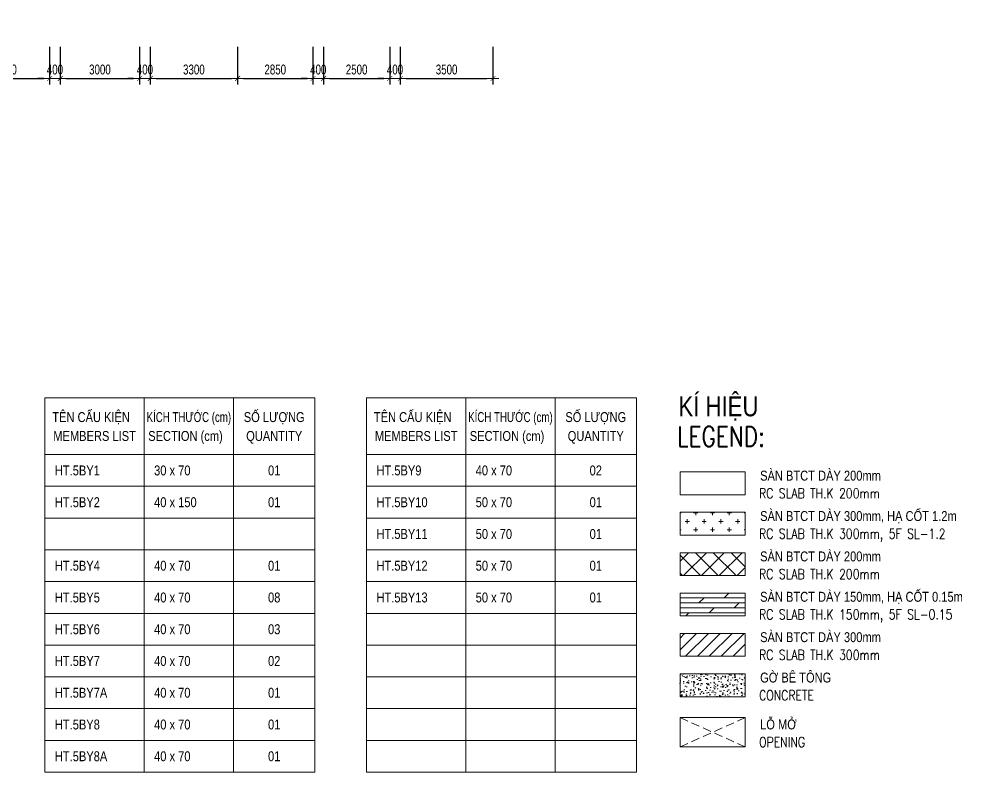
# Model space of a CAD drawing. Header units: millimetres. Extents: x 69552 to 209330, y -27310 to 50684.
# Drawn here: x 173687 to 209330, y -27310 to 1155 of the extents above; entities that cross this region are included whole.
import ezdxf
from ezdxf.enums import TextEntityAlignment as Align

# ---------------------------------------------------------------- set-up
doc = ezdxf.new("R2010")
doc.units = ezdxf.units.MM
doc.linetypes.add('DASHED2', pattern=[9.525, 6.35, -3.175])
doc.layers.get('Defpoints').update_dxf_attribs({"color": 151, "lineweight": 9})
for name, color, linetype, lineweight in [('NDC_S_DIM', 1, 'Continuous', 15), ('NDC_S_ENG TEXT', 2, 'Continuous', 20), ('NDC_S_HATCH MATERIAL', 8, 'Continuous', 13), ('NDC_S_OPENING', 9, 'DASHED2', 13), ('NDC_S_SLAB', 2, 'Continuous', 20), ('NDC_S_VN TEXT', 7, 'Continuous', 20), ('NDC_Table', 3, 'Continuous', 20)]:
    doc.layers.add(name, color=color, linetype=linetype, lineweight=lineweight)
doc.styles.add('$0$NDC_EN TXT', font='romans.shx', dxfattribs={"width": 0.8})
doc.styles.add('NDC_DIM', font='', dxfattribs={"width": 0.75})
doc.styles.add('NDC_VIE TXT', font='arial.ttf', dxfattribs={"width": 0.8})
doc.styles.get('NDC_DIM').set_extended_font_data('Dotum')
doc.dimstyles.new('NDC_dim_150', dxfattribs={"dimscale": 150, "dimtxt": 2.5, "dimasz": 1.5, "dimexe": 1.5, "dimexo": 2.5, "dimgap": 1, "dimtad": 1, "dimdec": 0, "dimzin": 0, "dimdsep": 46, "dimtxsty": 'NDC_DIM', "dimblk": 'DIMMARK', "dimcen": 0.09, "dimdle": 1.2, "dimclrd": 1, "dimclre": 1, "dimclrt": 3, "dimadec": 0, "dimazin": 0, "dimtfac": 1, "dimtdec": 0, "dimtix": 1, "dimtofl": 0, "dimtmove": 0, "dimatfit": 3, "dimfxl": 8, "dimfxlon": 1, "dimtolj": 1, "dimtzin": 0, "dimarcsym": 0})

# ---------------------------------------------------------------- blocks, each defined once
blk = doc.blocks.new('DIMMARK')
at = {"layer": 'NDC_S_DIM', "color": 1}
blk.add_line((-1.5, 0), (1, 0), dxfattribs=at)
at = {"layer": 'NDC_S_DIM', "color": 2, "const_width": 0.1}
blk.add_lwpolyline([(-0.42, -0.42), (0.42, 0.42)], dxfattribs=at)
blk = doc.blocks.new('*D257')
at = {"layer": 'Defpoints', "color": 0, "ltscale": 100, "transparency": 16777216}
for p in [(171550, 1155), (174850, 1155), (174850, -1100)]:
    blk.add_point(p, dxfattribs=at)
at = {"layer": 'NDC_S_DIM', "color": 1, "lineweight": -2, "ltscale": 100, "transparency": 16777216}
for p, q in [((171550, 100), (171550, -1325)), ((174850, 100), (174850, -1325)), ((171775, -1100), (174625, -1100))]:
    blk.add_line(p, q, dxfattribs=at)
at = {"layer": 'NDC_S_DIM', "color": 1, "lineweight": -2, "ltscale": 100, "transparency": 16777216, "xscale": 225, "yscale": 225, "zscale": 225, "rotation": 180}
blk.add_blockref('DIMMARK', (171550, -1100), dxfattribs=at)
at = {"layer": 'NDC_S_DIM', "color": 1, "lineweight": -2, "ltscale": 100, "transparency": 16777216, "xscale": 225, "yscale": 225, "zscale": 225}
blk.add_blockref('DIMMARK', (174850, -1100), dxfattribs=at)
at = {"layer": 'NDC_S_DIM', "color": 3, "ltscale": 100, "transparency": 16777216, "insert": (173200, -762), "char_height": 375, "attachment_point": 5, "style": 'NDC_DIM'}
blk.add_mtext('\\A1;3300', dxfattribs=at)
blk = doc.blocks.new('*D258')
at = {"layer": 'Defpoints', "color": 0, "ltscale": 100, "transparency": 16777216}
for p in [(174850, 1155), (175250, 1155), (175250, -1100)]:
    blk.add_point(p, dxfattribs=at)
at = {"layer": 'NDC_S_DIM', "color": 1, "lineweight": -2, "ltscale": 100, "transparency": 16777216}
for p, q in [((174850, 100), (174850, -1325)), ((175250, 100), (175250, -1325)), ((174625, -1100), (174400, -1100)), ((175475, -1100), (175700, -1100))]:
    blk.add_line(p, q, dxfattribs=at)
at = {"layer": 'NDC_S_DIM', "color": 1, "lineweight": -2, "ltscale": 100, "transparency": 16777216, "xscale": 225, "yscale": 225, "zscale": 225}
blk.add_blockref('DIMMARK', (174850, -1100), dxfattribs=at)
at = {"layer": 'NDC_S_DIM', "color": 1, "lineweight": -2, "ltscale": 100, "transparency": 16777216, "xscale": 225, "yscale": 225, "zscale": 225, "rotation": 180}
blk.add_blockref('DIMMARK', (175250, -1100), dxfattribs=at)
at = {"layer": 'NDC_S_DIM', "color": 3, "ltscale": 100, "transparency": 16777216, "insert": (175050, -762), "char_height": 375, "attachment_point": 5, "style": 'NDC_DIM'}
blk.add_mtext('\\A1;400', dxfattribs=at)
blk = doc.blocks.new('*D259')
at = {"layer": 'Defpoints', "color": 0, "ltscale": 100, "transparency": 16777216}
for p in [(175250, 1155), (178250, 1155), (178250, -1100)]:
    blk.add_point(p, dxfattribs=at)
at = {"layer": 'NDC_S_DIM', "color": 1, "lineweight": -2, "ltscale": 100, "transparency": 16777216}
for p, q in [((175250, 100), (175250, -1325)), ((178250, 100), (178250, -1325)), ((175475, -1100), (178025, -1100))]:
    blk.add_line(p, q, dxfattribs=at)
at = {"layer": 'NDC_S_DIM', "color": 1, "lineweight": -2, "ltscale": 100, "transparency": 16777216, "xscale": 225, "yscale": 225, "zscale": 225, "rotation": 180}
blk.add_blockref('DIMMARK', (175250, -1100), dxfattribs=at)
at = {"layer": 'NDC_S_DIM', "color": 1, "lineweight": -2, "ltscale": 100, "transparency": 16777216, "xscale": 225, "yscale": 225, "zscale": 225}
blk.add_blockref('DIMMARK', (178250, -1100), dxfattribs=at)
at = {"layer": 'NDC_S_DIM', "color": 3, "ltscale": 100, "transparency": 16777216, "insert": (176750, -762), "char_height": 375, "attachment_point": 5, "style": 'NDC_DIM'}
blk.add_mtext('\\A1;3000', dxfattribs=at)
blk = doc.blocks.new('*D260')
at = {"layer": 'Defpoints', "color": 0, "ltscale": 100, "transparency": 16777216}
for p in [(178250, 1155), (178650, 1155), (178650, -1100)]:
    blk.add_point(p, dxfattribs=at)
at = {"layer": 'NDC_S_DIM', "color": 1, "lineweight": -2, "ltscale": 100, "transparency": 16777216}
for p, q in [((178250, 100), (178250, -1325)), ((178650, 100), (178650, -1325)), ((178025, -1100), (177800, -1100)), ((178875, -1100), (179100, -1100))]:
    blk.add_line(p, q, dxfattribs=at)
at = {"layer": 'NDC_S_DIM', "color": 1, "lineweight": -2, "ltscale": 100, "transparency": 16777216, "xscale": 225, "yscale": 225, "zscale": 225}
blk.add_blockref('DIMMARK', (178250, -1100), dxfattribs=at)
at = {"layer": 'NDC_S_DIM', "color": 1, "lineweight": -2, "ltscale": 100, "transparency": 16777216, "xscale": 225, "yscale": 225, "zscale": 225, "rotation": 180}
blk.add_blockref('DIMMARK', (178650, -1100), dxfattribs=at)
at = {"layer": 'NDC_S_DIM', "color": 3, "ltscale": 100, "transparency": 16777216, "insert": (178450, -762), "char_height": 375, "attachment_point": 5, "style": 'NDC_DIM'}
blk.add_mtext('\\A1;400', dxfattribs=at)
blk = doc.blocks.new('*D261')
at = {"layer": 'Defpoints', "color": 0, "ltscale": 100, "transparency": 16777216}
for p in [(178650, 1155), (181950, 1155), (181950, -1100)]:
    blk.add_point(p, dxfattribs=at)
at = {"layer": 'NDC_S_DIM', "color": 1, "lineweight": -2, "ltscale": 100, "transparency": 16777216}
for p, q in [((178650, 100), (178650, -1325)), ((181950, 100), (181950, -1325)), ((178875, -1100), (181725, -1100))]:
    blk.add_line(p, q, dxfattribs=at)
at = {"layer": 'NDC_S_DIM', "color": 1, "lineweight": -2, "ltscale": 100, "transparency": 16777216, "xscale": 225, "yscale": 225, "zscale": 225, "rotation": 180}
blk.add_blockref('DIMMARK', (178650, -1100), dxfattribs=at)
at = {"layer": 'NDC_S_DIM', "color": 1, "lineweight": -2, "ltscale": 100, "transparency": 16777216, "xscale": 225, "yscale": 225, "zscale": 225}
blk.add_blockref('DIMMARK', (181950, -1100), dxfattribs=at)
at = {"layer": 'NDC_S_DIM', "color": 3, "ltscale": 100, "transparency": 16777216, "insert": (180300, -762), "char_height": 375, "attachment_point": 5, "style": 'NDC_DIM'}
blk.add_mtext('\\A1;3300', dxfattribs=at)
blk = doc.blocks.new('*D262')
at = {"layer": 'Defpoints', "color": 0, "ltscale": 100, "transparency": 16777216}
for p in [(181950, 1155), (184800, 1155), (184800, -1100)]:
    blk.add_point(p, dxfattribs=at)
at = {"layer": 'NDC_S_DIM', "color": 1, "lineweight": -2, "ltscale": 100, "transparency": 16777216}
for p, q in [((181950, 100), (181950, -1325)), ((184800, 100), (184800, -1325)), ((182175, -1100), (184575, -1100))]:
    blk.add_line(p, q, dxfattribs=at)
at = {"layer": 'NDC_S_DIM', "color": 1, "lineweight": -2, "ltscale": 100, "transparency": 16777216, "xscale": 225, "yscale": 225, "zscale": 225, "rotation": 180}
blk.add_blockref('DIMMARK', (181950, -1100), dxfattribs=at)
at = {"layer": 'NDC_S_DIM', "color": 1, "lineweight": -2, "ltscale": 100, "transparency": 16777216, "xscale": 225, "yscale": 225, "zscale": 225}
blk.add_blockref('DIMMARK', (184800, -1100), dxfattribs=at)
at = {"layer": 'NDC_S_DIM', "color": 3, "ltscale": 100, "transparency": 16777216, "insert": (183375, -762), "char_height": 375, "attachment_point": 5, "style": 'NDC_DIM'}
blk.add_mtext('\\A1;2850', dxfattribs=at)
blk = doc.blocks.new('*D263')
at = {"layer": 'Defpoints', "color": 0, "ltscale": 100, "transparency": 16777216}
for p in [(184800, 1155), (185200, 1155), (185200, -1100)]:
    blk.add_point(p, dxfattribs=at)
at = {"layer": 'NDC_S_DIM', "color": 1, "lineweight": -2, "ltscale": 100, "transparency": 16777216}
for p, q in [((184800, 100), (184800, -1325)), ((185200, 100), (185200, -1325)), ((184575, -1100), (184350, -1100)), ((185425, -1100), (185650, -1100))]:
    blk.add_line(p, q, dxfattribs=at)
at = {"layer": 'NDC_S_DIM', "color": 1, "lineweight": -2, "ltscale": 100, "transparency": 16777216, "xscale": 225, "yscale": 225, "zscale": 225}
blk.add_blockref('DIMMARK', (184800, -1100), dxfattribs=at)
at = {"layer": 'NDC_S_DIM', "color": 1, "lineweight": -2, "ltscale": 100, "transparency": 16777216, "xscale": 225, "yscale": 225, "zscale": 225, "rotation": 180}
blk.add_blockref('DIMMARK', (185200, -1100), dxfattribs=at)
at = {"layer": 'NDC_S_DIM', "color": 3, "ltscale": 100, "transparency": 16777216, "insert": (185000, -762), "char_height": 375, "attachment_point": 5, "style": 'NDC_DIM'}
blk.add_mtext('\\A1;400', dxfattribs=at)
blk = doc.blocks.new('*D264')
at = {"layer": 'Defpoints', "color": 0, "ltscale": 100, "transparency": 16777216}
for p in [(185200, 1155), (187700, 1155), (187700, -1100)]:
    blk.add_point(p, dxfattribs=at)
at = {"layer": 'NDC_S_DIM', "color": 1, "lineweight": -2, "ltscale": 100, "transparency": 16777216}
for p, q in [((185200, 100), (185200, -1325)), ((187700, 100), (187700, -1325)), ((185425, -1100), (187475, -1100))]:
    blk.add_line(p, q, dxfattribs=at)
at = {"layer": 'NDC_S_DIM', "color": 1, "lineweight": -2, "ltscale": 100, "transparency": 16777216, "xscale": 225, "yscale": 225, "zscale": 225, "rotation": 180}
blk.add_blockref('DIMMARK', (185200, -1100), dxfattribs=at)
at = {"layer": 'NDC_S_DIM', "color": 1, "lineweight": -2, "ltscale": 100, "transparency": 16777216, "xscale": 225, "yscale": 225, "zscale": 225}
blk.add_blockref('DIMMARK', (187700, -1100), dxfattribs=at)
at = {"layer": 'NDC_S_DIM', "color": 3, "ltscale": 100, "transparency": 16777216, "insert": (186450, -762), "char_height": 375, "attachment_point": 5, "style": 'NDC_DIM'}
blk.add_mtext('\\A1;2500', dxfattribs=at)
blk = doc.blocks.new('*D265')
at = {"layer": 'Defpoints', "color": 0, "ltscale": 100, "transparency": 16777216}
for p in [(187700, 1155), (188100, 1155), (188100, -1100)]:
    blk.add_point(p, dxfattribs=at)
at = {"layer": 'NDC_S_DIM', "color": 1, "lineweight": -2, "ltscale": 100, "transparency": 16777216}
for p, q in [((187700, 100), (187700, -1325)), ((188100, 100), (188100, -1325)), ((187475, -1100), (187250, -1100)), ((188325, -1100), (188550, -1100))]:
    blk.add_line(p, q, dxfattribs=at)
at = {"layer": 'NDC_S_DIM', "color": 1, "lineweight": -2, "ltscale": 100, "transparency": 16777216, "xscale": 225, "yscale": 225, "zscale": 225}
blk.add_blockref('DIMMARK', (187700, -1100), dxfattribs=at)
at = {"layer": 'NDC_S_DIM', "color": 1, "lineweight": -2, "ltscale": 100, "transparency": 16777216, "xscale": 225, "yscale": 225, "zscale": 225, "rotation": 180}
blk.add_blockref('DIMMARK', (188100, -1100), dxfattribs=at)
at = {"layer": 'NDC_S_DIM', "color": 3, "ltscale": 100, "transparency": 16777216, "insert": (187900, -762), "char_height": 375, "attachment_point": 5, "style": 'NDC_DIM'}
blk.add_mtext('\\A1;400', dxfattribs=at)
blk = doc.blocks.new('*D266')
at = {"layer": 'Defpoints', "color": 0, "ltscale": 100, "transparency": 16777216}
for p in [(188100, 1155), (191600, 1155), (191600, -1100)]:
    blk.add_point(p, dxfattribs=at)
at = {"layer": 'NDC_S_DIM', "color": 1, "lineweight": -2, "ltscale": 100, "transparency": 16777216}
for p, q in [((188100, 100), (188100, -1325)), ((191600, 100), (191600, -1325)), ((188325, -1100), (191375, -1100))]:
    blk.add_line(p, q, dxfattribs=at)
at = {"layer": 'NDC_S_DIM', "color": 1, "lineweight": -2, "ltscale": 100, "transparency": 16777216, "xscale": 225, "yscale": 225, "zscale": 225, "rotation": 180}
blk.add_blockref('DIMMARK', (188100, -1100), dxfattribs=at)
at = {"layer": 'NDC_S_DIM', "color": 1, "lineweight": -2, "ltscale": 100, "transparency": 16777216, "xscale": 225, "yscale": 225, "zscale": 225}
blk.add_blockref('DIMMARK', (191600, -1100), dxfattribs=at)
at = {"layer": 'NDC_S_DIM', "color": 3, "ltscale": 100, "transparency": 16777216, "insert": (189850, -762), "char_height": 375, "attachment_point": 5, "style": 'NDC_DIM'}
blk.add_mtext('\\A1;3500', dxfattribs=at)

msp = doc.modelspace()

# ---------------------------------------------------------------- hatches: boundary and pattern name
at = {"layer": 'NDC_S_HATCH MATERIAL', "ltscale": 100}
h = msp.add_hatch(dxfattribs=at)
h.set_pattern_fill('CROSS', color=256, scale=50)
h.set_pattern_definition([(0, (-5286.22, -9260.58), (317.5, 317.5), [158.75, -476.25]), (90, (-5206.85, -9339.95), (-317.5, 317.5), [158.75, -476.25])])
h.paths.add_polyline_path([(198671.6, -17491.5), (198671.6, -18355.6), (201129.9, -18355.6), (201129.9, -17491.5)])
h = msp.add_hatch(dxfattribs=at)
h.set_pattern_fill('ANSI37', color=256, scale=150)
h.set_pattern_definition([(45, (2791.6, -15186.1), (-336.7596, 336.7596), []), (135, (2791.6, -15186.1), (-336.7596, -336.7596), [])])
h.paths.add_polyline_path([(198671.6, -19017.5), (198671.6, -19881.6), (201129.9, -19881.6), (201129.9, -19017.5)])
h = msp.add_hatch(dxfattribs=at)
h.set_pattern_fill('DOLMIT', color=256, scale=30)
h.set_pattern_definition([(0, (2600.1, 998.7), (0, 190.5), []), (45, (2600.1, 998.7), (-380.9997, 380.9997), [269.4077, -538.8154])])
h.paths.add_polyline_path([(198671.6, -20543.5), (201129.9, -20543.5), (201129.9, -21407.6), (198671.6, -21407.6)])
h = msp.add_hatch(dxfattribs=at)
h.set_pattern_fill('ANSI31', color=256, scale=100)
h.paths.add_polyline_path([(201129.9, -22069.5), (198671.6, -22069.5), (198671.6, -22933.6), (201129.9, -22933.6)])
h = msp.add_hatch(dxfattribs=at)
h.set_pattern_fill('AR-CONC', color=256, scale=2)
h.set_pattern_definition([(50, (0, -527.3), (364.36934, -31.87817), [38.1, -419.1]), (355, (0, -527.3), (-70.48684, 382.1137), [30.48, -335.2812]), (100.45144, (30.36, -529.96), (293.8825, 350.2355), [32.38, -356.1805]), (46.1842, (0, -425.7), (542.1581, -84.0847), [57.15, -628.65]), (96.63556, (45.2, -432.7), (474.8083, 494.8522), [48.57, -534.2712]), (351.18415, (0, -425.7), (474.8083, 494.8522), [45.72, -502.9195]), (21, (50.8, -451.1), (303.2288, -204.5304), [38.1, -419.1]), (326, (50.8, -451.1), (123.60406, 368.3759), [30.48, -335.28]), (71.45144, (76.07, -468.15), (426.83284, 163.84554), [32.38, -356.1799]), (37.5, (0, -527.31), (6.17721, 169.11008), [0, -331.216, 0, -340.36, 0, -336.55]), (7.5, (0, -527.3), (133.63933, 200.36115), [0, -194.056, 0, -323.596, 0, -128.27]), (327.5, (-113.28, -527.31), (271.18119, -11.45749), [0, -127, 0, -396.24, 0, -525.78]), (317.5, (-164.08, -527.3), (296.25836, 50.85298), [0, -165.1, 0, -263.144, 0, -373.38])])
h.paths.add_polyline_path([(201129.9, -23595.5), (198671.6, -23595.5), (198671.6, -24459.6), (201129.9, -24459.6)])

# ---------------------------------------------------------------- linework, layer by layer
at = {"layer": 'NDC_S_OPENING', "ltscale": 50}
for p, q in [((198671.6, -25249.5), (201129.9, -26357.7)), ((198671.6, -26357.7), (201129.9, -25249.5))]:
    msp.add_line(p, q, dxfattribs=at)
at = {"layer": 'NDC_S_SLAB'}
for points in [[(198671.6, -15965.5), (201129.9, -15965.5), (201129.9, -16829.6), (198671.6, -16829.6)], [(198671.6, -17491.5), (201129.9, -17491.5), (201129.9, -18355.6), (198671.6, -18355.6)], [(198671.6, -19017.5), (201129.9, -19017.5), (201129.9, -19881.6), (198671.6, -19881.6)], [(198671.6, -20543.5), (201129.9, -20543.5), (201129.9, -21407.6), (198671.6, -21407.6)], [(198671.6, -22069.5), (201129.9, -22069.5), (201129.9, -22933.6), (198671.6, -22933.6)], [(198671.6, -23595.5), (201129.9, -23595.5), (201129.9, -24459.6), (198671.6, -24459.6)], [(198671.6, -25249.5), (201129.9, -25249.5), (201129.9, -26357.7), (198671.6, -26357.7)]]:
    msp.add_lwpolyline(points, close=True, dxfattribs=at)
at = {"layer": 'NDC_Table'}
for p, q in [((174673.3, -13165.8), (174673.3, -27310)), ((174673.3, -13165.8), (184873.3, -13165.8)), ((178423.3, -13165.8), (178423.3, -27310)), ((181798.3, -13165.8), (181798.3, -27310)), ((184873.3, -13165.8), (184873.3, -27310)), ((186824.3, -13165.8), (186824.3, -27310)), ((186824.3, -13165.8), (197024.3, -13165.8)), ((190574.3, -13165.8), (190574.3, -27310)), ((193949.3, -13165.8), (193949.3, -27310)), ((197024.3, -13165.8), (197024.3, -27310)), ((174673.3, -15310), (184873.3, -15310)), ((186824.3, -15310), (197024.3, -15310)), ((174673.3, -16510), (184873.3, -16510)), ((186824.3, -16510), (197024.3, -16510)), ((174673.3, -17710), (184873.3, -17710)), ((186824.3, -17710), (197024.3, -17710)), ((174673.3, -18910), (184873.3, -18910)), ((186824.3, -18910), (197024.3, -18910)), ((174673.3, -20110), (184873.3, -20110)), ((186824.3, -20110), (197024.3, -20110)), ((174673.3, -21310), (184873.3, -21310)), ((186824.3, -21310), (197024.3, -21310)), ((174673.3, -22510), (184873.3, -22510)), ((186824.3, -22510), (197024.3, -22510)), ((174673.3, -23710), (184873.3, -23710)), ((186824.3, -23710), (197024.3, -23710)), ((174673.3, -24910), (184873.3, -24910)), ((186824.3, -24910), (197024.3, -24910)), ((174673.3, -26110), (184873.3, -26110)), ((186824.3, -26110), (197024.3, -26110)), ((174673.3, -27310), (184873.3, -27310)), ((186824.3, -27310), (197024.3, -27310))]:
    msp.add_line(p, q, dxfattribs=at)

# ---------------------------------------------------------------- texts
at = {"layer": 'Defpoints', "style": 'NDC_VIE TXT', "width": 0.8}
for s, p in [('HT.5BY7A', (175048.3, -24310)), ('40 x 70', (178798.3, -24310))]:
    msp.add_text(s, height=375, dxfattribs=at).set_placement(p, align=Align.MIDDLE_LEFT)
msp.add_text('01', height=375, dxfattribs=at).set_placement((183335.8, -24310), align=Align.MIDDLE_CENTER)
at = {"layer": 'NDC_S_ENG TEXT', "style": '$0$NDC_EN TXT', "width": 0.8}
for s, height, p in [('LEGEND:', 750, (198557.2, -15003.6)), ('RC SLAB TH.K 200mm', 375, (201658.7, -16962.3)), ('RC SLAB TH.K 300mm, 5F SL-1.2', 375, (201658.7, -18488.3)), ('RC SLAB TH.K 200mm', 375, (201658.7, -20014.3)), ('RC SLAB TH.K 150mm, 5F SL-0.15', 375, (201658.7, -21540.3)), ('RC SLAB TH.K 300mm', 375, (201658.7, -23066.3)), ('CONCRETE', 375, (201658.7, -24592.3)), ('OPENING', 375, (201658.7, -26364.2))]:
    msp.add_text(s, height=height, dxfattribs=at).set_placement(p)
at = {"layer": 'NDC_S_VN TEXT', "style": 'NDC_VIE TXT', "width": 0.8}
msp.add_text('KÍ HIỆU', height=750, dxfattribs=at).set_placement((198607.4, -13112.5), align=Align.TOP_LEFT)
at = {"layer": 'NDC_S_VN TEXT', "style": 'NDC_VIE TXT'}
for s, width, p in [('TÊN CẤU KIỆN', 0.8, (176417, -13893.7)), ('KÍCH THƯỚC (cm)', 0.7, (180110.8, -13893.7)), ('SỐ LƯỢNG', 0.8, (183335.8, -13893.7)), ('TÊN CẤU KIỆN', 0.8, (188568, -13893.7)), ('KÍCH THƯỚC (cm)', 0.7, (192261.8, -13893.7)), ('SỐ LƯỢNG', 0.8, (195486.8, -13893.7)), ('MEMBERS LIST', 0.8, (176548.3, -14607.1)), ('SECTION (cm)', 0.8, (179982.7, -14607.1)), ('QUANTITY', 0.8, (183335.8, -14607.1)), ('MEMBERS LIST', 0.8, (188699.3, -14607.1)), ('SECTION (cm)', 0.8, (192133.7, -14607.1)), ('QUANTITY', 0.8, (195486.8, -14607.1)), ('01', 0.8, (183335.8, -15910)), ('02', 0.8, (195486.8, -15910)), ('01', 0.8, (183335.8, -17110)), ('01', 0.8, (195486.8, -17110)), ('01', 0.8, (195486.8, -18310)), ('01', 0.8, (183335.8, -19510)), ('01', 0.8, (195486.8, -19510)), ('08', 0.8, (183335.8, -20710)), ('01', 0.8, (195486.8, -20710)), ('03', 0.8, (183335.8, -21910)), ('01', 0.8, (183335.8, -25510)), ('01', 0.8, (183335.8, -26710))]:
    msp.add_text(s, height=375, dxfattribs=dict(at, width=width)).set_placement(p, align=Align.MIDDLE_CENTER)
at = {"layer": 'NDC_S_VN TEXT', "style": 'NDC_VIE TXT', "width": 0.8}
for s, p in [('HT.5BY1', (175048.3, -15910)), ('30 x 70', (178798.3, -15910)), ('HT.5BY9', (187199.3, -15910)), ('40 x 70', (190949.3, -15910)), ('HT.5BY2', (175048.3, -17110)), ('40 x 150', (178798.3, -17110)), ('HT.5BY10', (187199.3, -17110)), ('50 x 70', (190949.3, -17110)), ('HT.5BY11', (187199.3, -18310)), ('50 x 70', (190949.3, -18310)), ('HT.5BY4', (175048.3, -19510)), ('40 x 70', (178798.3, -19510)), ('HT.5BY12', (187199.3, -19510)), ('50 x 70', (190949.3, -19510)), ('HT.5BY5', (175048.3, -20710)), ('40 x 70', (178798.3, -20710)), ('HT.5BY13', (187199.3, -20710)), ('50 x 70', (190949.3, -20710)), ('HT.5BY6', (175048.3, -21910)), ('40 x 70', (178798.3, -21910)), ('HT.5BY7', (175048.3, -23110)), ('40 x 70', (178798.3, -23110)), ('HT.5BY8', (175048.3, -25510)), ('40 x 70', (178798.3, -25510)), ('HT.5BY8A', (175048.3, -26710)), ('40 x 70', (178798.3, -26710))]:
    msp.add_text(s, height=375, dxfattribs=at).set_placement(p, align=Align.MIDDLE_LEFT)
for s, p in [('SÀN BTCT DÀY 200mm', (201697, -16293.5)), ('SÀN BTCT DÀY 300mm, HẠ CỐT 1.2m', (201697, -17819.5)), ('SÀN BTCT DÀY 200mm', (201697, -19345.5)), ('SÀN BTCT DÀY 150mm, HẠ CỐT 0.15m', (201697, -20871.5)), ('SÀN BTCT DÀY 300mm', (201697, -22397.5)), ('GỜ BÊ TÔNG', (201697, -23923.5)), ('LỖ MỞ', (201697, -25695.4))]:
    msp.add_text(s, height=375, dxfattribs=at).set_placement(p)
at = {"layer": 'NDC_S_VN TEXT', "color": 2, "style": 'NDC_VIE TXT', "width": 0.8}
msp.add_text('02', height=375, dxfattribs=at).set_placement((183335.8, -23110), align=Align.MIDDLE_CENTER)

# ---------------------------------------------------------------- dimensions: what is measured, and where the dimension line sits
at = {"layer": 'NDC_S_DIM', "ltscale": 100}
for base, p1, p2, picture, middle in [((174850, -1100), (171550, 1154.5), (174850, 1154.5), '*D257', (173200, -762.2)), ((175250, -1100), (174850, 1154.5), (175250, 1154.5), '*D258', (175050, -762.2)), ((178250, -1100), (175250, 1154.5), (178250, 1154.5), '*D259', (176750, -762.2)), ((178650, -1100), (178250, 1154.5), (178650, 1154.5), '*D260', (178450, -762.2)), ((181950, -1100), (178650, 1154.5), (181950, 1154.5), '*D261', (180300, -762.2)), ((184800, -1100), (181950, 1154.5), (184800, 1154.5), '*D262', (183375, -762.2)), ((185200, -1100), (184800, 1154.5), (185200, 1154.5), '*D263', (185000, -762.2)), ((187700, -1100), (185200, 1154.5), (187700, 1154.5), '*D264', (186450, -762.2)), ((188100, -1100), (187700, 1154.5), (188100, 1154.5), '*D265', (187900, -762.2)), ((191600, -1100), (188100, 1154.5), (191600, 1154.5), '*D266', (189850, -762.2))]:
    dim = msp.add_linear_dim(base=base, p1=p1, p2=p2, dimstyle='NDC_dim_150', dxfattribs=at)
    dim.commit()
    dim.dimension.update_dxf_attribs({"geometry": picture, "text_midpoint": middle})

doc.saveas('drawing.dxf')
